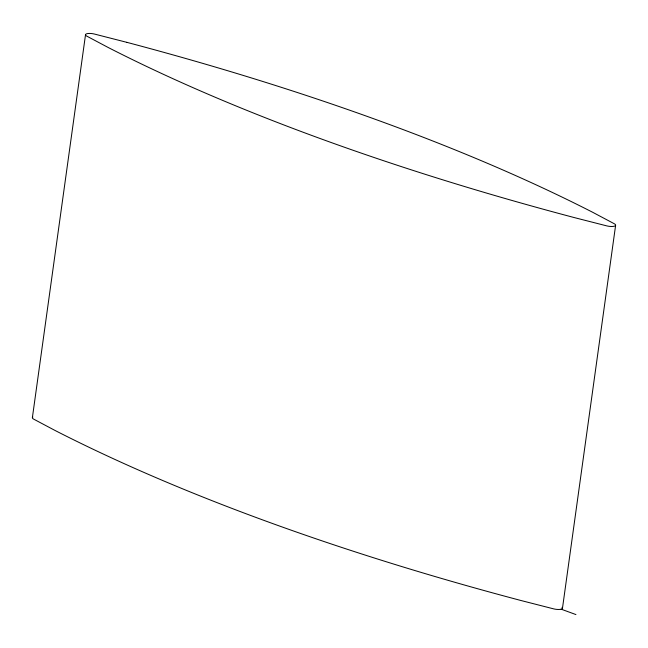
<?xml version="1.0" encoding="UTF-8"?>
<svg xmlns="http://www.w3.org/2000/svg" width="648" height="648" viewBox="0 0 648 648"><rect width="100%" height="100%" fill="white"/><g stroke="black" fill="none" stroke-linecap="round" stroke-linejoin="round"><path stroke-width="0.97" d="M32.408 417.482L85.552 34.506M562.456 608.383L615.6 225.407M561.168 609.177L575.934 614.571M32.854 417.037A6.529 1.985 7.9 0 0 33.664 419.126L55.023 430.458A1268.306 385.609 7.9 0 0 521.122 600.55L553.554 608.845A6.529 1.985 7.9 0 0 560.609 609.306A6.529 1.985 7.9 0 0 562.027 607.306M126.887 42.347L94.47 34.06A6.529 1.985 7.9 0 0 86.848 33.72A6.529 1.985 7.9 0 0 86.808 36.15L108.167 47.482A1268.306 385.609 7.9 0 0 574.258 217.574L606.698 225.869A6.529 1.985 7.9 0 0 614.312 226.201A6.529 1.985 7.9 0 0 614.328 223.771L592.977 212.439A1268.306 385.609 7.9 0 0 126.887 42.347"/></g></svg>
